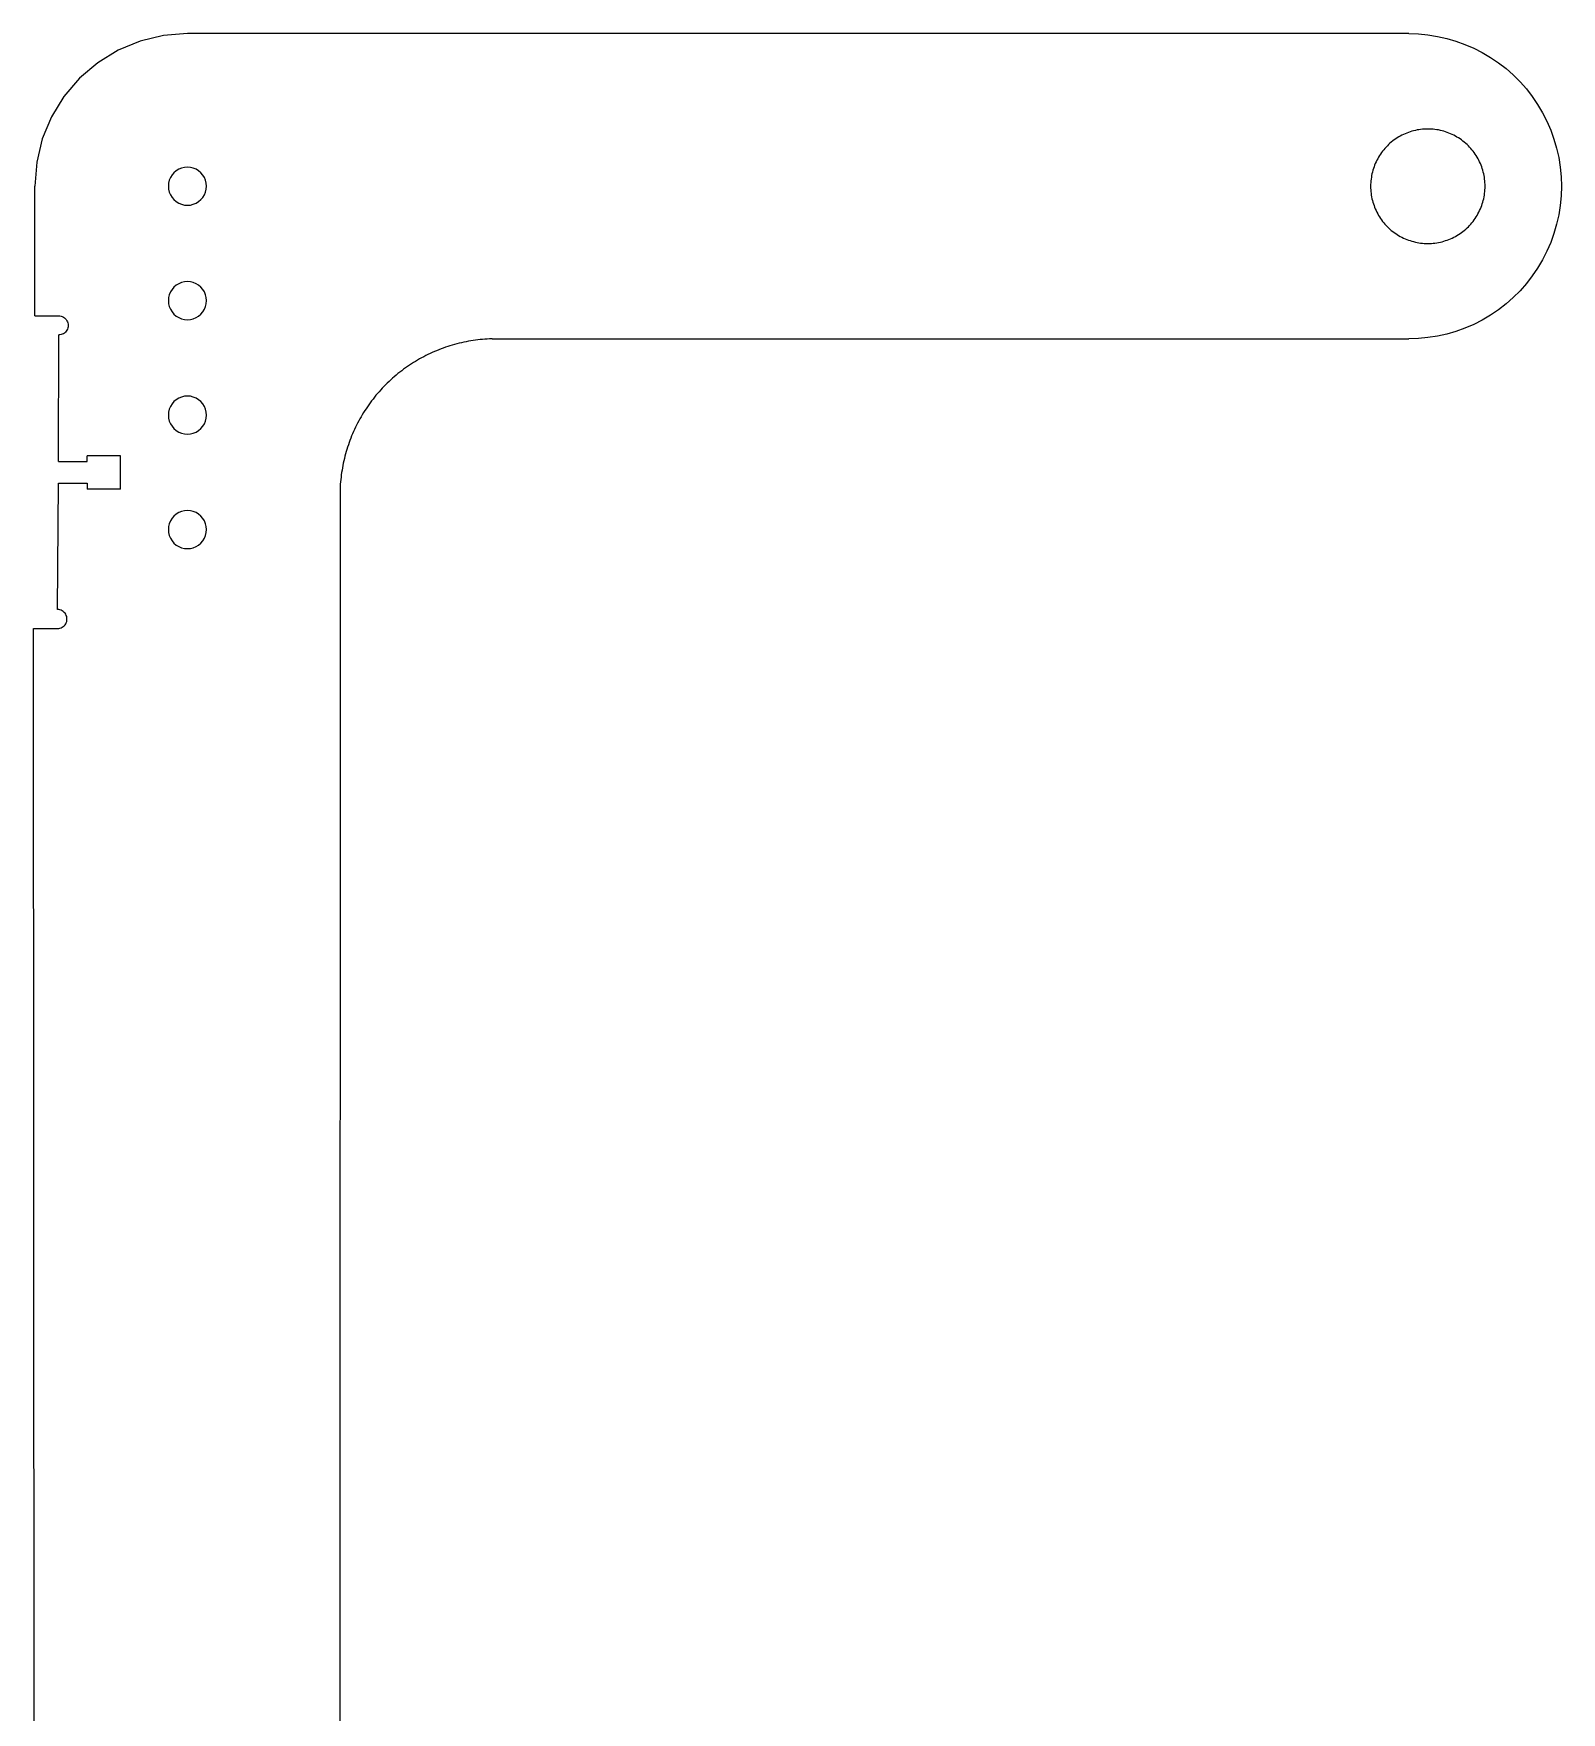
# Model space of a CAD drawing. Extents: x -72 to 72, y -22 to 22.
# Drawn here: x -72.39 to -52.37, y 0 to 22 of the extents above; entities that cross this region are included whole.
import ezdxf

# ---------------------------------------------------------------- set-up
doc = ezdxf.new("R2010")
doc.units = 0
doc.header["$MEASUREMENT"] = 0
doc.layers.get('0').update_dxf_attribs({"linetype": 'CONTINUOUS'})

msp = doc.modelspace()

# ---------------------------------------------------------------- linework, layer by layer
for p, q in [((-71.28, 21.783), (-71.547, 21.619)), ((-70.99, 21.903), (-71.28, 21.783)), ((-70.685, 21.976), (-70.99, 21.903)), ((-70.372, 22.001), (-70.685, 21.976)), ((-54.372, 22), (-70.372, 22.001)), ((-54.372, 22), (-54.246, 21.996)), ((-54.246, 21.996), (-54.121, 21.984)), ((-54.121, 21.984), (-53.997, 21.964)), ((-53.997, 21.964), (-53.874, 21.937)), ((-53.874, 21.937), (-53.754, 21.902)), ((-53.754, 21.902), (-53.635, 21.859)), ((-53.635, 21.859), (-53.52, 21.809)), ((-53.52, 21.809), (-53.408, 21.752)), ((-71.547, 21.619), (-71.786, 21.415)), ((-53.408, 21.752), (-53.3, 21.688)), ((-53.3, 21.688), (-53.196, 21.618)), ((-53.196, 21.618), (-53.097, 21.541)), ((-71.786, 21.415), (-71.99, 21.176)), ((-53.097, 21.541), (-53.003, 21.458)), ((-53.003, 21.458), (-52.914, 21.369)), ((-52.914, 21.369), (-52.831, 21.275)), ((-71.99, 21.176), (-72.154, 20.909)), ((-52.831, 21.275), (-52.754, 21.175)), ((-52.754, 21.175), (-52.683, 21.071)), ((-72.154, 20.909), (-72.274, 20.619)), ((-52.683, 21.071), (-52.619, 20.963)), ((-52.619, 20.963), (-52.562, 20.851)), ((-54.42, 20.688), (-54.441, 20.679)), ((-54.398, 20.697), (-54.42, 20.688)), ((-54.376, 20.706), (-54.398, 20.697)), ((-54.353, 20.713), (-54.376, 20.706)), ((-54.331, 20.72), (-54.353, 20.713)), ((-54.308, 20.726), (-54.331, 20.72)), ((-54.285, 20.732), (-54.308, 20.726)), ((-54.262, 20.737), (-54.285, 20.732)), ((-54.239, 20.741), (-54.262, 20.737)), ((-54.216, 20.744), (-54.239, 20.741)), ((-54.192, 20.747), (-54.216, 20.744)), ((-54.169, 20.748), (-54.192, 20.747)), ((-54.145, 20.75), (-54.169, 20.748)), ((-54.122, 20.75), (-54.145, 20.75)), ((-54.098, 20.75), (-54.122, 20.75)), ((-54.075, 20.748), (-54.098, 20.75)), ((-54.051, 20.747), (-54.075, 20.748)), ((-54.028, 20.744), (-54.051, 20.747)), ((-54.004, 20.741), (-54.028, 20.744)), ((-53.981, 20.737), (-54.004, 20.741)), ((-53.958, 20.732), (-53.981, 20.737)), ((-53.935, 20.726), (-53.958, 20.732)), ((-53.912, 20.72), (-53.935, 20.726)), ((-53.89, 20.713), (-53.912, 20.72)), ((-53.868, 20.706), (-53.89, 20.713)), ((-53.846, 20.697), (-53.868, 20.706)), ((-53.824, 20.688), (-53.846, 20.697)), ((-53.802, 20.679), (-53.824, 20.688)), ((-52.562, 20.851), (-52.512, 20.736)), ((-52.512, 20.736), (-52.47, 20.618)), ((-72.274, 20.619), (-72.347, 20.314)), ((-54.7, 20.478), (-54.714, 20.46)), ((-54.684, 20.496), (-54.7, 20.478)), ((-54.668, 20.513), (-54.684, 20.496)), ((-54.652, 20.53), (-54.668, 20.513)), ((-54.635, 20.547), (-54.652, 20.53)), ((-54.618, 20.563), (-54.635, 20.547)), ((-54.6, 20.578), (-54.618, 20.563)), ((-54.581, 20.593), (-54.6, 20.578)), ((-54.563, 20.607), (-54.581, 20.593)), ((-54.543, 20.62), (-54.563, 20.607)), ((-54.524, 20.633), (-54.543, 20.62)), ((-54.503, 20.646), (-54.524, 20.633)), ((-54.483, 20.657), (-54.503, 20.646)), ((-54.462, 20.668), (-54.483, 20.657)), ((-54.441, 20.679), (-54.462, 20.668)), ((-53.781, 20.668), (-53.802, 20.679)), ((-53.76, 20.657), (-53.781, 20.668)), ((-53.74, 20.645), (-53.76, 20.657)), ((-53.72, 20.633), (-53.74, 20.645)), ((-53.7, 20.62), (-53.72, 20.633)), ((-53.681, 20.607), (-53.7, 20.62)), ((-53.662, 20.592), (-53.681, 20.607)), ((-53.644, 20.578), (-53.662, 20.592)), ((-53.626, 20.562), (-53.644, 20.578)), ((-53.608, 20.547), (-53.626, 20.562)), ((-53.591, 20.53), (-53.608, 20.547)), ((-53.575, 20.513), (-53.591, 20.53)), ((-53.559, 20.496), (-53.575, 20.513)), ((-53.544, 20.478), (-53.559, 20.496)), ((-53.529, 20.46), (-53.544, 20.478)), ((-52.47, 20.618), (-52.435, 20.497)), ((-52.435, 20.497), (-52.407, 20.375)), ((-72.347, 20.314), (-72.372, 20.001)), ((-70.411, 20.247), (-70.449, 20.238)), ((-70.372, 20.251), (-70.411, 20.247)), ((-70.333, 20.247), (-70.372, 20.251)), ((-70.295, 20.238), (-70.333, 20.247)), ((-54.827, 20.254), (-54.835, 20.232)), ((-54.819, 20.276), (-54.827, 20.254)), ((-54.81, 20.298), (-54.819, 20.276)), ((-54.8, 20.319), (-54.81, 20.298)), ((-54.79, 20.34), (-54.8, 20.319)), ((-54.779, 20.361), (-54.79, 20.34)), ((-54.767, 20.382), (-54.779, 20.361)), ((-54.755, 20.402), (-54.767, 20.382)), ((-54.742, 20.422), (-54.755, 20.402)), ((-54.728, 20.441), (-54.742, 20.422)), ((-54.714, 20.46), (-54.728, 20.441)), ((-53.515, 20.441), (-53.529, 20.46)), ((-53.501, 20.421), (-53.515, 20.441)), ((-53.488, 20.402), (-53.501, 20.421)), ((-53.476, 20.382), (-53.488, 20.402)), ((-53.464, 20.361), (-53.476, 20.382)), ((-53.453, 20.34), (-53.464, 20.361)), ((-53.443, 20.319), (-53.453, 20.34)), ((-53.433, 20.298), (-53.443, 20.319)), ((-53.424, 20.276), (-53.433, 20.298)), ((-53.416, 20.254), (-53.424, 20.276)), ((-53.408, 20.232), (-53.416, 20.254)), ((-52.407, 20.375), (-52.388, 20.25)), ((-52.388, 20.25), (-52.376, 20.125)), ((-70.619, 20.04), (-70.622, 20.001)), ((-70.61, 20.078), (-70.619, 20.04)), ((-70.595, 20.114), (-70.61, 20.078)), ((-70.574, 20.148), (-70.595, 20.114)), ((-70.549, 20.177), (-70.574, 20.148)), ((-70.519, 20.203), (-70.549, 20.177)), ((-70.485, 20.223), (-70.519, 20.203)), ((-70.449, 20.238), (-70.485, 20.223)), ((-70.258, 20.223), (-70.295, 20.238)), ((-70.225, 20.203), (-70.258, 20.223)), ((-70.195, 20.177), (-70.225, 20.203)), ((-70.17, 20.147), (-70.195, 20.177)), ((-70.149, 20.114), (-70.17, 20.147)), ((-70.134, 20.078), (-70.149, 20.114)), ((-70.125, 20.04), (-70.134, 20.078)), ((-70.122, 20.001), (-70.125, 20.04)), ((-54.871, 20.024), (-54.872, 20)), ((-54.87, 20.047), (-54.871, 20.024)), ((-54.868, 20.071), (-54.87, 20.047)), ((-54.866, 20.094), (-54.868, 20.071)), ((-54.862, 20.117), (-54.866, 20.094)), ((-54.858, 20.141), (-54.862, 20.117)), ((-54.854, 20.164), (-54.858, 20.141)), ((-54.848, 20.186), (-54.854, 20.164)), ((-54.842, 20.209), (-54.848, 20.186)), ((-54.835, 20.232), (-54.842, 20.209)), ((-53.401, 20.209), (-53.408, 20.232)), ((-53.395, 20.186), (-53.401, 20.209)), ((-53.39, 20.163), (-53.395, 20.186)), ((-53.385, 20.14), (-53.39, 20.163)), ((-53.381, 20.117), (-53.385, 20.14)), ((-53.378, 20.094), (-53.381, 20.117)), ((-53.375, 20.07), (-53.378, 20.094)), ((-53.373, 20.047), (-53.375, 20.07)), ((-53.372, 20.023), (-53.373, 20.047)), ((-53.372, 20), (-53.372, 20.023)), ((-52.376, 20.125), (-52.372, 20)), ((-72.372, 18.301), (-72.372, 20.001)), ((-70.622, 20.001), (-70.619, 19.961)), ((-70.619, 19.961), (-70.61, 19.923)), ((-70.61, 19.923), (-70.595, 19.887)), ((-70.595, 19.887), (-70.574, 19.854)), ((-70.574, 19.854), (-70.549, 19.824)), ((-70.549, 19.824), (-70.519, 19.798)), ((-70.225, 19.798), (-70.195, 19.824)), ((-70.195, 19.824), (-70.17, 19.854)), ((-70.17, 19.854), (-70.149, 19.887)), ((-70.149, 19.887), (-70.134, 19.923)), ((-70.134, 19.923), (-70.125, 19.961)), ((-70.125, 19.961), (-70.122, 20.001)), ((-54.872, 20), (-54.871, 19.976)), ((-54.871, 19.976), (-54.87, 19.953)), ((-54.87, 19.953), (-54.868, 19.929)), ((-54.868, 19.929), (-54.866, 19.906)), ((-54.866, 19.906), (-54.863, 19.883)), ((-54.863, 19.883), (-54.858, 19.859)), ((-54.858, 19.859), (-54.854, 19.836)), ((-54.854, 19.836), (-54.848, 19.813)), ((-54.848, 19.813), (-54.842, 19.791)), ((-53.402, 19.791), (-53.395, 19.813)), ((-53.395, 19.813), (-53.39, 19.836)), ((-53.39, 19.836), (-53.385, 19.859)), ((-53.385, 19.859), (-53.381, 19.883)), ((-53.381, 19.883), (-53.378, 19.906)), ((-53.378, 19.906), (-53.375, 19.929)), ((-53.375, 19.929), (-53.373, 19.953)), ((-53.373, 19.953), (-53.372, 19.976)), ((-53.372, 19.976), (-53.372, 20)), ((-52.376, 19.874), (-52.388, 19.749)), ((-52.372, 20), (-52.376, 19.874)), ((-70.519, 19.798), (-70.485, 19.778)), ((-70.485, 19.778), (-70.449, 19.763)), ((-70.449, 19.763), (-70.411, 19.754)), ((-70.411, 19.754), (-70.372, 19.751)), ((-70.372, 19.751), (-70.333, 19.754)), ((-70.333, 19.754), (-70.295, 19.763)), ((-70.295, 19.763), (-70.258, 19.778)), ((-70.258, 19.778), (-70.225, 19.798)), ((-54.842, 19.791), (-54.835, 19.768)), ((-54.835, 19.768), (-54.827, 19.746)), ((-54.827, 19.746), (-54.819, 19.724)), ((-54.819, 19.724), (-54.81, 19.702)), ((-54.81, 19.702), (-54.8, 19.681)), ((-54.8, 19.681), (-54.79, 19.66)), ((-54.79, 19.66), (-54.779, 19.639)), ((-54.779, 19.639), (-54.767, 19.618)), ((-54.767, 19.618), (-54.755, 19.598)), ((-54.755, 19.598), (-54.742, 19.578)), ((-53.501, 19.578), (-53.489, 19.598)), ((-53.489, 19.598), (-53.476, 19.618)), ((-53.476, 19.618), (-53.465, 19.639)), ((-53.465, 19.639), (-53.454, 19.659)), ((-53.454, 19.659), (-53.443, 19.681)), ((-53.443, 19.681), (-53.433, 19.702)), ((-53.433, 19.702), (-53.424, 19.724)), ((-53.424, 19.724), (-53.416, 19.746)), ((-53.416, 19.746), (-53.408, 19.768)), ((-53.408, 19.768), (-53.402, 19.791)), ((-52.407, 19.625), (-52.435, 19.502)), ((-52.388, 19.749), (-52.407, 19.625)), ((-54.742, 19.578), (-54.729, 19.559)), ((-54.729, 19.559), (-54.714, 19.54)), ((-54.714, 19.54), (-54.7, 19.522)), ((-54.7, 19.522), (-54.684, 19.504)), ((-54.684, 19.504), (-54.669, 19.487)), ((-54.669, 19.487), (-54.652, 19.47)), ((-54.652, 19.47), (-54.635, 19.453)), ((-54.635, 19.453), (-54.618, 19.437)), ((-54.618, 19.437), (-54.6, 19.422)), ((-54.6, 19.422), (-54.581, 19.407)), ((-54.581, 19.407), (-54.563, 19.393)), ((-54.563, 19.393), (-54.543, 19.38)), ((-54.543, 19.38), (-54.524, 19.367)), ((-54.524, 19.367), (-54.504, 19.354)), ((-53.74, 19.354), (-53.72, 19.367)), ((-53.72, 19.367), (-53.7, 19.38)), ((-53.7, 19.38), (-53.681, 19.393)), ((-53.681, 19.393), (-53.662, 19.407)), ((-53.662, 19.407), (-53.644, 19.422)), ((-53.644, 19.422), (-53.626, 19.437)), ((-53.626, 19.437), (-53.608, 19.453)), ((-53.608, 19.453), (-53.591, 19.47)), ((-53.591, 19.47), (-53.575, 19.486)), ((-53.575, 19.486), (-53.559, 19.504)), ((-53.559, 19.504), (-53.544, 19.522)), ((-53.544, 19.522), (-53.529, 19.54)), ((-53.529, 19.54), (-53.515, 19.559)), ((-53.515, 19.559), (-53.501, 19.578)), ((-52.47, 19.382), (-52.512, 19.263)), ((-52.435, 19.502), (-52.47, 19.382)), ((-54.504, 19.354), (-54.483, 19.343)), ((-54.483, 19.343), (-54.462, 19.332)), ((-54.462, 19.332), (-54.441, 19.321)), ((-54.441, 19.321), (-54.42, 19.312)), ((-54.42, 19.312), (-54.398, 19.303)), ((-54.398, 19.303), (-54.376, 19.294)), ((-54.376, 19.294), (-54.354, 19.287)), ((-54.354, 19.287), (-54.331, 19.28)), ((-54.331, 19.28), (-54.308, 19.274)), ((-54.308, 19.274), (-54.285, 19.268)), ((-54.285, 19.268), (-54.262, 19.263)), ((-54.262, 19.263), (-54.239, 19.259)), ((-54.239, 19.259), (-54.216, 19.256)), ((-54.216, 19.256), (-54.192, 19.253)), ((-54.192, 19.253), (-54.169, 19.251)), ((-54.169, 19.251), (-54.145, 19.25)), ((-54.145, 19.25), (-54.122, 19.25)), ((-54.122, 19.25), (-54.098, 19.25)), ((-54.098, 19.25), (-54.075, 19.251)), ((-54.075, 19.251), (-54.051, 19.253)), ((-54.051, 19.253), (-54.028, 19.256)), ((-54.028, 19.256), (-54.004, 19.259)), ((-54.004, 19.259), (-53.981, 19.263)), ((-53.981, 19.263), (-53.958, 19.268)), ((-53.958, 19.268), (-53.935, 19.273)), ((-53.935, 19.273), (-53.913, 19.28)), ((-53.913, 19.28), (-53.89, 19.287)), ((-53.89, 19.287), (-53.868, 19.294)), ((-53.868, 19.294), (-53.846, 19.303)), ((-53.846, 19.303), (-53.824, 19.312)), ((-53.824, 19.312), (-53.802, 19.321)), ((-53.802, 19.321), (-53.781, 19.332)), ((-53.781, 19.332), (-53.76, 19.343)), ((-53.76, 19.343), (-53.74, 19.354)), ((-52.562, 19.148), (-52.619, 19.036)), ((-52.512, 19.263), (-52.562, 19.148)), ((-52.683, 18.928), (-52.754, 18.824)), ((-52.619, 19.036), (-52.683, 18.928)), ((-70.519, 18.703), (-70.549, 18.677)), ((-70.485, 18.723), (-70.519, 18.703)), ((-70.449, 18.738), (-70.485, 18.723)), ((-70.411, 18.747), (-70.449, 18.738)), ((-70.372, 18.751), (-70.411, 18.747)), ((-70.333, 18.747), (-70.372, 18.751)), ((-70.295, 18.738), (-70.333, 18.747)), ((-70.258, 18.723), (-70.295, 18.738)), ((-70.225, 18.703), (-70.258, 18.723)), ((-70.195, 18.677), (-70.225, 18.703)), ((-52.831, 18.725), (-52.914, 18.631)), ((-52.754, 18.824), (-52.831, 18.725)), ((-70.619, 18.54), (-70.622, 18.501)), ((-70.622, 18.501), (-70.619, 18.461)), ((-70.61, 18.578), (-70.619, 18.54)), ((-70.595, 18.614), (-70.61, 18.578)), ((-70.574, 18.648), (-70.595, 18.614)), ((-70.549, 18.677), (-70.574, 18.648)), ((-70.17, 18.647), (-70.195, 18.677)), ((-70.149, 18.614), (-70.17, 18.647)), ((-70.134, 18.578), (-70.149, 18.614)), ((-70.125, 18.54), (-70.134, 18.578)), ((-70.122, 18.501), (-70.125, 18.54)), ((-70.125, 18.461), (-70.122, 18.501)), ((-53.003, 18.542), (-53.097, 18.459)), ((-52.914, 18.631), (-53.003, 18.542)), ((-72.372, 18.301), (-72.059, 18.301)), ((-72.059, 18.301), (-72.043, 18.3)), ((-72.043, 18.3), (-72.027, 18.296)), ((-72.027, 18.296), (-72.012, 18.291)), ((-72.012, 18.291), (-71.997, 18.284)), ((-71.997, 18.284), (-71.983, 18.275)), ((-71.983, 18.275), (-71.971, 18.264)), ((-71.971, 18.264), (-71.96, 18.252)), ((-70.619, 18.461), (-70.61, 18.423)), ((-70.61, 18.423), (-70.595, 18.387)), ((-70.595, 18.387), (-70.574, 18.354)), ((-70.574, 18.354), (-70.549, 18.324)), ((-70.549, 18.324), (-70.519, 18.298)), ((-70.519, 18.298), (-70.485, 18.278)), ((-70.485, 18.278), (-70.449, 18.263)), ((-70.449, 18.263), (-70.411, 18.254)), ((-70.333, 18.254), (-70.295, 18.263)), ((-70.295, 18.263), (-70.258, 18.278)), ((-70.258, 18.278), (-70.225, 18.298)), ((-70.225, 18.298), (-70.195, 18.324)), ((-70.195, 18.324), (-70.17, 18.354)), ((-70.17, 18.354), (-70.149, 18.387)), ((-70.149, 18.387), (-70.134, 18.423)), ((-70.134, 18.423), (-70.125, 18.461)), ((-53.3, 18.311), (-53.408, 18.247)), ((-53.196, 18.382), (-53.3, 18.311)), ((-53.097, 18.459), (-53.196, 18.382)), ((-72.06, 16.391), (-72.059, 18.051)), ((-72.043, 18.052), (-72.059, 18.051)), ((-72.027, 18.055), (-72.043, 18.052)), ((-72.012, 18.06), (-72.027, 18.055)), ((-71.997, 18.067), (-72.012, 18.06)), ((-71.983, 18.076), (-71.997, 18.067)), ((-71.971, 18.087), (-71.983, 18.076)), ((-71.96, 18.1), (-71.971, 18.087)), ((-71.96, 18.252), (-71.951, 18.238)), ((-71.951, 18.113), (-71.96, 18.1)), ((-71.951, 18.238), (-71.944, 18.223)), ((-71.944, 18.128), (-71.951, 18.113)), ((-71.944, 18.223), (-71.939, 18.208)), ((-71.939, 18.143), (-71.944, 18.128)), ((-71.939, 18.208), (-71.936, 18.192)), ((-71.936, 18.159), (-71.939, 18.143)), ((-71.936, 18.192), (-71.934, 18.176)), ((-71.934, 18.176), (-71.936, 18.159)), ((-70.411, 18.254), (-70.372, 18.251)), ((-70.372, 18.251), (-70.333, 18.254)), ((-53.875, 18.063), (-53.997, 18.035)), ((-53.754, 18.098), (-53.875, 18.063)), ((-53.636, 18.14), (-53.754, 18.098)), ((-53.52, 18.19), (-53.636, 18.14)), ((-53.408, 18.247), (-53.52, 18.19)), ((-67.165, 17.821), (-67.193, 17.808)), ((-67.137, 17.833), (-67.165, 17.821)), ((-67.108, 17.845), (-67.137, 17.833)), ((-67.079, 17.857), (-67.108, 17.845)), ((-67.05, 17.868), (-67.079, 17.857)), ((-67.021, 17.879), (-67.05, 17.868)), ((-66.992, 17.889), (-67.021, 17.879)), ((-66.962, 17.899), (-66.992, 17.889)), ((-66.933, 17.909), (-66.962, 17.899)), ((-66.903, 17.918), (-66.933, 17.909)), ((-66.873, 17.926), (-66.903, 17.918)), ((-66.843, 17.935), (-66.873, 17.926)), ((-66.813, 17.942), (-66.843, 17.935)), ((-66.782, 17.949), (-66.813, 17.942)), ((-66.752, 17.956), (-66.782, 17.949)), ((-66.721, 17.963), (-66.752, 17.956)), ((-66.691, 17.968), (-66.721, 17.963)), ((-66.66, 17.974), (-66.691, 17.968)), ((-66.629, 17.979), (-66.66, 17.974)), ((-66.599, 17.983), (-66.629, 17.979)), ((-66.568, 17.987), (-66.599, 17.983)), ((-66.537, 17.99), (-66.568, 17.987)), ((-66.506, 17.993), (-66.537, 17.99)), ((-66.475, 17.996), (-66.506, 17.993)), ((-66.444, 17.998), (-66.475, 17.996)), ((-66.413, 18), (-66.444, 17.998)), ((-66.382, 18.001), (-66.413, 18)), ((-66.382, 18.001), (-54.372, 18)), ((-54.246, 18.004), (-54.372, 18)), ((-54.121, 18.016), (-54.246, 18.004)), ((-53.997, 18.035), (-54.121, 18.016)), ((-67.541, 17.601), (-67.565, 17.582)), ((-67.515, 17.619), (-67.541, 17.601)), ((-67.49, 17.637), (-67.515, 17.619)), ((-67.464, 17.655), (-67.49, 17.637)), ((-67.438, 17.672), (-67.464, 17.655)), ((-67.412, 17.688), (-67.438, 17.672)), ((-67.385, 17.705), (-67.412, 17.688)), ((-67.359, 17.721), (-67.385, 17.705)), ((-67.332, 17.736), (-67.359, 17.721)), ((-67.304, 17.751), (-67.332, 17.736)), ((-67.277, 17.766), (-67.304, 17.751)), ((-67.249, 17.78), (-67.277, 17.766)), ((-67.222, 17.794), (-67.249, 17.78)), ((-67.193, 17.808), (-67.222, 17.794)), ((-67.776, 17.398), (-67.798, 17.376)), ((-67.754, 17.42), (-67.776, 17.398)), ((-67.731, 17.441), (-67.754, 17.42)), ((-67.709, 17.462), (-67.731, 17.441)), ((-67.686, 17.483), (-67.709, 17.462)), ((-67.662, 17.504), (-67.686, 17.483)), ((-67.638, 17.524), (-67.662, 17.504)), ((-67.614, 17.544), (-67.638, 17.524)), ((-67.59, 17.563), (-67.614, 17.544)), ((-67.565, 17.582), (-67.59, 17.563)), ((-70.549, 17.177), (-70.574, 17.148)), ((-70.519, 17.203), (-70.549, 17.177)), ((-70.486, 17.223), (-70.519, 17.203)), ((-70.449, 17.238), (-70.486, 17.223)), ((-70.411, 17.247), (-70.449, 17.238)), ((-70.372, 17.251), (-70.411, 17.247)), ((-70.333, 17.247), (-70.372, 17.251)), ((-70.295, 17.238), (-70.333, 17.247)), ((-70.259, 17.223), (-70.295, 17.238)), ((-70.225, 17.203), (-70.259, 17.223)), ((-70.195, 17.177), (-70.225, 17.203)), ((-70.17, 17.147), (-70.195, 17.177)), ((-67.978, 17.162), (-67.996, 17.136)), ((-67.96, 17.186), (-67.978, 17.162)), ((-67.941, 17.211), (-67.96, 17.186)), ((-67.921, 17.236), (-67.941, 17.211)), ((-67.902, 17.26), (-67.921, 17.236)), ((-67.882, 17.284), (-67.902, 17.26)), ((-67.861, 17.307), (-67.882, 17.284)), ((-67.84, 17.33), (-67.861, 17.307)), ((-67.819, 17.353), (-67.84, 17.33)), ((-67.798, 17.376), (-67.819, 17.353)), ((-70.619, 17.04), (-70.622, 17.001)), ((-70.622, 17.001), (-70.619, 16.961)), ((-70.61, 17.078), (-70.619, 17.04)), ((-70.619, 16.961), (-70.61, 16.923)), ((-70.595, 17.114), (-70.61, 17.078)), ((-70.574, 17.148), (-70.595, 17.114)), ((-70.149, 17.114), (-70.17, 17.147)), ((-70.134, 17.078), (-70.149, 17.114)), ((-70.125, 17.04), (-70.134, 17.078)), ((-70.134, 16.923), (-70.125, 16.961)), ((-70.122, 17.001), (-70.125, 17.04)), ((-70.125, 16.961), (-70.122, 17.001)), ((-68.113, 16.952), (-68.128, 16.925)), ((-68.097, 16.979), (-68.113, 16.952)), ((-68.081, 17.006), (-68.097, 16.979)), ((-68.065, 17.033), (-68.081, 17.006)), ((-68.048, 17.059), (-68.065, 17.033)), ((-68.031, 17.085), (-68.048, 17.059)), ((-68.014, 17.111), (-68.031, 17.085)), ((-67.996, 17.136), (-68.014, 17.111)), ((-70.61, 16.923), (-70.595, 16.887)), ((-70.595, 16.887), (-70.574, 16.854)), ((-70.574, 16.854), (-70.549, 16.824)), ((-70.549, 16.824), (-70.519, 16.798)), ((-70.519, 16.798), (-70.486, 16.778)), ((-70.486, 16.778), (-70.449, 16.763)), ((-70.449, 16.763), (-70.411, 16.754)), ((-70.411, 16.754), (-70.372, 16.751)), ((-70.372, 16.751), (-70.333, 16.754)), ((-70.333, 16.754), (-70.295, 16.763)), ((-70.295, 16.763), (-70.259, 16.778)), ((-70.259, 16.778), (-70.225, 16.798)), ((-70.225, 16.798), (-70.195, 16.824)), ((-70.195, 16.824), (-70.17, 16.854)), ((-70.17, 16.854), (-70.149, 16.887)), ((-70.149, 16.887), (-70.134, 16.923)), ((-68.221, 16.728), (-68.232, 16.699)), ((-68.209, 16.757), (-68.221, 16.728)), ((-68.196, 16.785), (-68.209, 16.757)), ((-68.183, 16.814), (-68.196, 16.785)), ((-68.17, 16.842), (-68.183, 16.814)), ((-68.156, 16.87), (-68.17, 16.842)), ((-68.142, 16.897), (-68.156, 16.87)), ((-68.128, 16.925), (-68.142, 16.897)), ((-68.292, 16.522), (-68.301, 16.492)), ((-68.284, 16.552), (-68.292, 16.522)), ((-68.274, 16.582), (-68.284, 16.552)), ((-68.264, 16.611), (-68.274, 16.582)), ((-68.254, 16.641), (-68.264, 16.611)), ((-68.243, 16.67), (-68.254, 16.641)), ((-68.232, 16.699), (-68.243, 16.67)), ((-72.06, 16.391), (-71.685, 16.391)), ((-71.685, 16.391), (-71.685, 16.469)), ((-71.247, 16.469), (-71.685, 16.469)), ((-71.247, 16.032), (-71.247, 16.469)), ((-68.342, 16.31), (-68.347, 16.28)), ((-68.336, 16.341), (-68.342, 16.31)), ((-68.33, 16.371), (-68.336, 16.341)), ((-68.324, 16.402), (-68.33, 16.371)), ((-68.316, 16.432), (-68.324, 16.402)), ((-68.309, 16.462), (-68.316, 16.432)), ((-68.301, 16.492), (-68.309, 16.462)), ((-72.075, 14.453), (-72.06, 16.11)), ((-72.06, 16.11), (-71.685, 16.11)), ((-71.685, 16.11), (-71.685, 16.032)), ((-68.371, 16.063), (-68.372, 16.032)), ((-68.369, 16.094), (-68.371, 16.063)), ((-68.366, 16.125), (-68.369, 16.094)), ((-68.363, 16.156), (-68.366, 16.125)), ((-68.36, 16.187), (-68.363, 16.156)), ((-68.356, 16.218), (-68.36, 16.187)), ((-68.352, 16.249), (-68.356, 16.218)), ((-68.347, 16.28), (-68.352, 16.249)), ((-71.247, 16.032), (-71.685, 16.032)), ((-68.373, 16.001), (-68.376, -15.999)), ((-68.372, 16.032), (-68.373, 16.001)), ((-70.574, 15.648), (-70.595, 15.614)), ((-70.549, 15.677), (-70.574, 15.648)), ((-70.519, 15.703), (-70.549, 15.677)), ((-70.486, 15.723), (-70.519, 15.703)), ((-70.449, 15.738), (-70.486, 15.723)), ((-70.411, 15.747), (-70.449, 15.738)), ((-70.372, 15.751), (-70.411, 15.747)), ((-70.333, 15.747), (-70.372, 15.751)), ((-70.295, 15.738), (-70.333, 15.747)), ((-70.259, 15.723), (-70.295, 15.738)), ((-70.225, 15.703), (-70.259, 15.723)), ((-70.195, 15.677), (-70.225, 15.703)), ((-70.17, 15.647), (-70.195, 15.677)), ((-70.149, 15.614), (-70.17, 15.647)), ((-70.619, 15.54), (-70.622, 15.501)), ((-70.622, 15.501), (-70.619, 15.461)), ((-70.61, 15.578), (-70.619, 15.54)), ((-70.619, 15.461), (-70.61, 15.423)), ((-70.595, 15.614), (-70.61, 15.578)), ((-70.61, 15.423), (-70.595, 15.387)), ((-70.134, 15.578), (-70.149, 15.614)), ((-70.149, 15.387), (-70.134, 15.423)), ((-70.125, 15.54), (-70.134, 15.578)), ((-70.134, 15.423), (-70.125, 15.461)), ((-70.122, 15.501), (-70.125, 15.54)), ((-70.125, 15.461), (-70.122, 15.501)), ((-70.595, 15.387), (-70.574, 15.354)), ((-70.574, 15.354), (-70.549, 15.324)), ((-70.549, 15.324), (-70.519, 15.298)), ((-70.519, 15.298), (-70.486, 15.278)), ((-70.486, 15.278), (-70.449, 15.263)), ((-70.449, 15.263), (-70.411, 15.254)), ((-70.411, 15.254), (-70.372, 15.251)), ((-70.372, 15.251), (-70.333, 15.254)), ((-70.333, 15.254), (-70.295, 15.263)), ((-70.295, 15.263), (-70.259, 15.278)), ((-70.259, 15.278), (-70.225, 15.298)), ((-70.225, 15.298), (-70.195, 15.324)), ((-70.195, 15.324), (-70.17, 15.354)), ((-70.17, 15.354), (-70.149, 15.387)), ((-72.059, 14.452), (-72.075, 14.453)), ((-72.043, 14.449), (-72.059, 14.452)), ((-72.027, 14.444), (-72.043, 14.449)), ((-72.013, 14.436), (-72.027, 14.444)), ((-71.999, 14.427), (-72.013, 14.436)), ((-71.987, 14.416), (-71.999, 14.427)), ((-71.976, 14.404), (-71.987, 14.416)), ((-71.967, 14.391), (-71.976, 14.404)), ((-71.96, 14.376), (-71.967, 14.391)), ((-71.954, 14.36), (-71.96, 14.376)), ((-71.951, 14.344), (-71.954, 14.36)), ((-71.954, 14.296), (-71.951, 14.312)), ((-71.95, 14.328), (-71.951, 14.344)), ((-71.951, 14.312), (-71.95, 14.328)), ((-72.388, 14.203), (-72.075, 14.203)), ((-72.375, -17.452), (-72.388, 14.203)), ((-72.075, 14.203), (-72.059, 14.204)), ((-72.059, 14.204), (-72.043, 14.207)), ((-72.043, 14.207), (-72.027, 14.213)), ((-72.027, 14.213), (-72.013, 14.22)), ((-72.013, 14.22), (-71.999, 14.229)), ((-71.999, 14.229), (-71.987, 14.24)), ((-71.987, 14.24), (-71.976, 14.252)), ((-71.976, 14.252), (-71.967, 14.266)), ((-71.967, 14.266), (-71.96, 14.28)), ((-71.96, 14.28), (-71.954, 14.296))]:
    msp.add_line(p, q)

doc.saveas('drawing.dxf')
